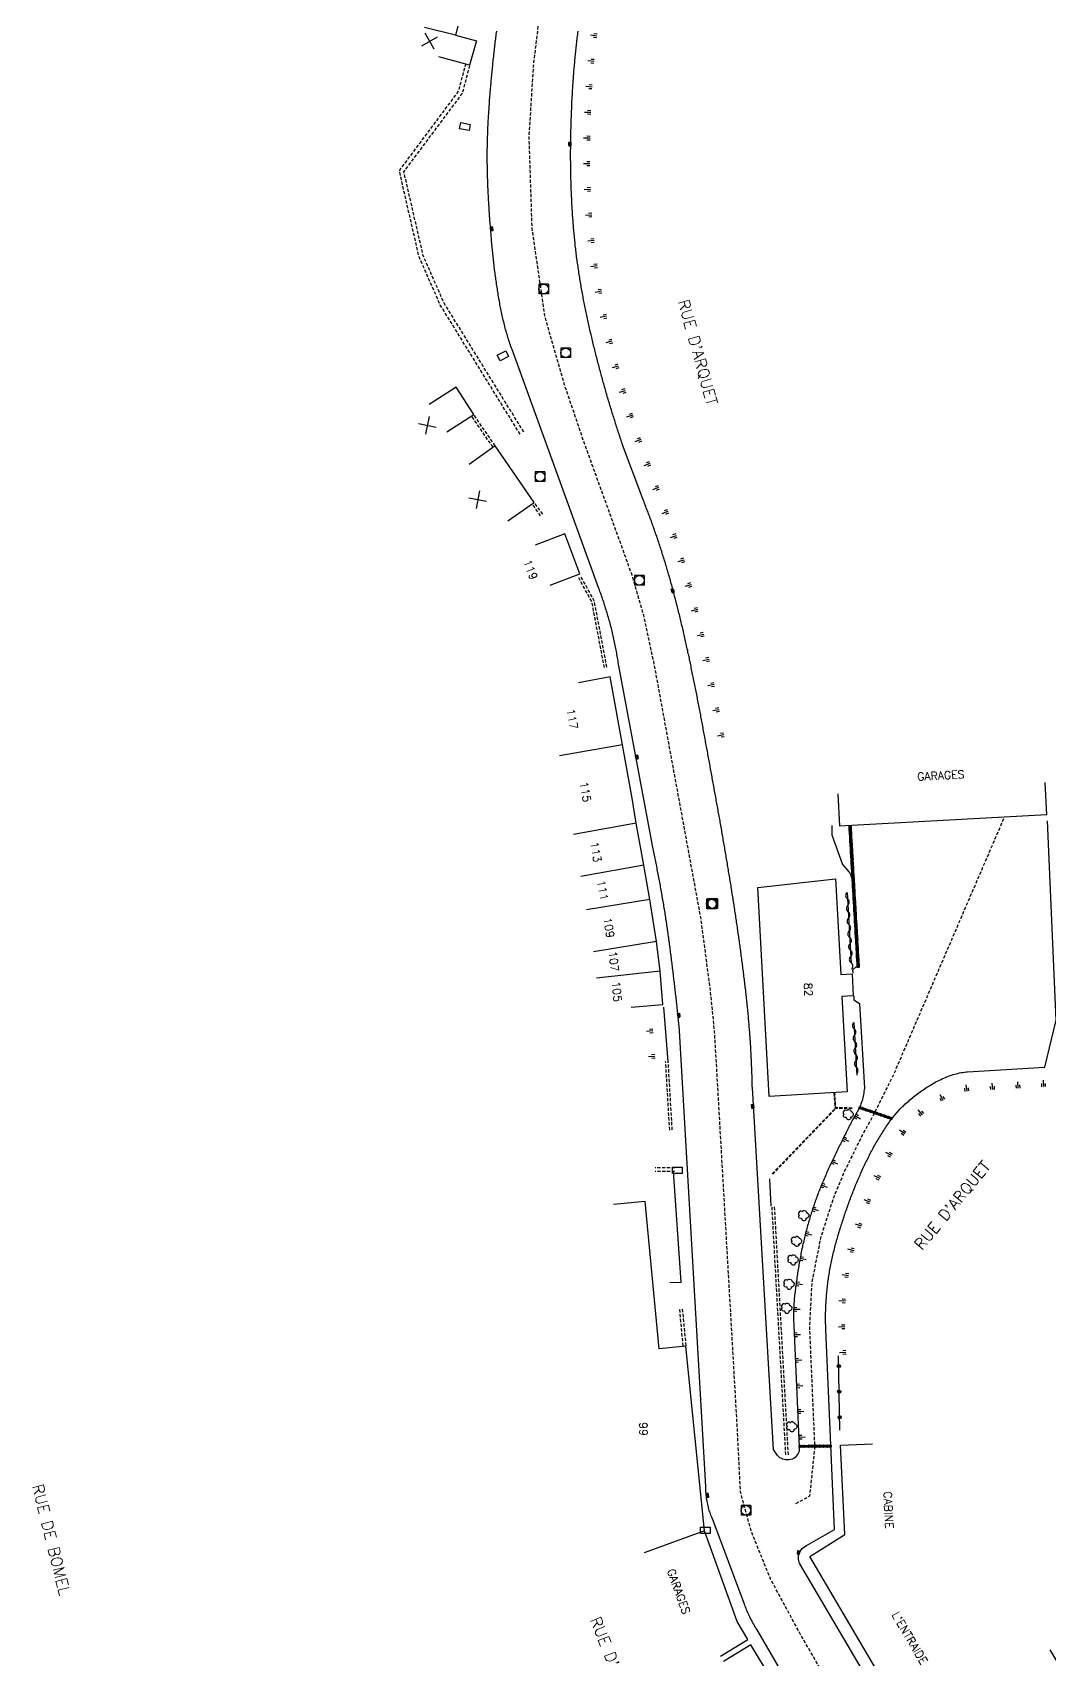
# Model space of a CAD drawing. Header units: millimetres. Extents: x 184999 to 186001, y 128999 to 130000.
# Drawn here: x 185228.7 to 185387.5, y 129397.3 to 129651.4 of the extents above; entities that cross this region are included whole.
import ezdxf
from ezdxf.enums import TextEntityAlignment as Align

# ---------------------------------------------------------------- set-up
doc = ezdxf.new("R2010")
doc.units = ezdxf.units.MM
doc.linetypes.add('DASHED', pattern=[0.75, 0.5, -0.25])
doc.layers.get('0').update_dxf_attribs({"linetype": 'CONTINUOUS'})
for name, color, linetype in [('W0001', 6, 'DASHED'), ('W0008', 7, 'CONTINUOUS'), ('W0100', 7, 'CONTINUOUS'), ('W0112', 1, 'DASHED'), ('W0211', 2, 'CONTINUOUS'), ('W0300', 7, 'CONTINUOUS'), ('W0310', 3, 'CONTINUOUS'), ('W0322', 7, 'CONTINUOUS'), ('W0400', 7, 'CONTINUOUS'), ('W0420', 7, 'CONTINUOUS'), ('W0984', 7, 'CONTINUOUS'), ('W0989', 7, 'CONTINUOUS'), ('W0991', 7, 'CONTINUOUS'), ('W1102', 7, 'CONTINUOUS'), ('W1471', 7, 'CONTINUOUS')]:
    doc.layers.add(name, color=color, linetype=linetype)
doc.styles.get("Standard").update_dxf_attribs({"font": 'romans.shx', "width": 0.85})

# ---------------------------------------------------------------- blocks, each defined once
blk = doc.blocks.new('t322o')
at = {"color": 0, "linetype": 'Continuous'}
for radius in [0.25, 0.15]:
    blk.add_circle((0, 0), radius, dxfattribs=at)
blk = doc.blocks.new('t211o')
at = {"color": 0, "linetype": 'Continuous'}
for p, q in [((-0.29, 0.5), (-0.29, 0)), ((0, 1), (0, 0)), ((0.29, 0.5), (0.29, 0))]:
    blk.add_line(p, q, dxfattribs=at)
blk = doc.blocks.new('T400')
for p, q in [((-0.15, 0.3), (0.15, 0.3)), ((-0.15, -0.25), (-0.15, 0.3)), ((-0.15, 0.15), (0.15, 0.15)), ((-0.15, 0), (0.15, 0)), ((0.15, 0.3), (0.15, -0.25)), ((-0.15, -0.15), (0.15, -0.15)), ((-0.15, -0.25), (-0.15, -0.3)), ((-0.15, -0.3), (0.15, -0.3)), ((0.15, -0.3), (0.15, -0.25))]:
    blk.add_line(p, q)
blk = doc.blocks.new('T420')
for p, q in [((0.75, 0.75), (-0.75, 0.75)), ((-0.75, 0.75), (-0.75, -0.75)), ((0.75, 0.75), (0.75, -0.75)), ((0.75, -0.75), (-0.75, -0.75))]:
    blk.add_line(p, q)
blk.add_ellipse((0, 0), major_axis=(-0.53, 0.53), ratio=1, start_param=3.926991, end_param=10.210176)
blk = doc.blocks.new('T300')
for p, q in [((-0.8, 0.51), (-0.86, 0.34)), ((-0.86, 0.34), (-0.86, 0.17)), ((-0.86, 0.17), (-0.74, 0.06)), ((-0.69, 0.63), (-0.8, 0.51)), ((-0.8, -0.06), (-0.74, 0.06)), ((-0.74, 0.06), (-0.69, 0.11)), ((-0.57, 0.69), (-0.69, 0.63)), ((-0.46, 0.69), (-0.57, 0.69)), ((-0.29, 0.63), (-0.46, 0.69)), ((-0.29, 0.63), (-0.17, 0.74)), ((-0.23, 0.57), (-0.29, 0.63)), ((-0.17, 0.74), (-0.06, 0.8)), ((-0.06, 0.8), (0.06, 0.8)), ((0.06, 0.8), (0.23, 0.74)), ((0.23, 0.74), (0.34, 0.63)), ((0.34, 0.63), (0.4, 0.51)), ((0.46, 0.46), (0.34, 0.46)), ((0.4, 0.51), (0.4, 0.46)), ((0.57, 0.4), (0.46, 0.46)), ((0.57, 0.4), (0.69, 0.29)), ((0.69, 0.29), (0.74, 0.17)), ((0.74, 0.06), (0.69, -0.17)), ((0.74, 0.17), (0.74, 0.06)), ((-0.8, -0.17), (-0.8, -0.06)), ((-0.8, -0.23), (-0.8, -0.17)), ((-0.74, -0.34), (-0.8, -0.23)), ((-0.69, -0.4), (-0.74, -0.34)), ((-0.51, -0.46), (-0.69, -0.4)), ((-0.4, -0.46), (-0.51, -0.46)), ((-0.4, -0.46), (-0.34, -0.46)), ((-0.34, -0.46), (-0.34, -0.4)), ((-0.34, -0.51), (-0.34, -0.46)), ((-0.29, -0.63), (-0.34, -0.51)), ((-0.17, -0.74), (-0.29, -0.63)), ((-0.06, -0.8), (-0.17, -0.74)), ((0.06, -0.8), (-0.06, -0.8)), ((0.17, -0.74), (0.06, -0.8)), ((0.23, -0.69), (0.17, -0.74)), ((0.29, -0.46), (0.23, -0.46)), ((0.29, -0.63), (0.23, -0.69)), ((0.46, -0.4), (0.29, -0.46)), ((0.34, -0.51), (0.29, -0.63)), ((0.34, -0.51), (0.34, -0.46)), ((0.57, -0.34), (0.46, -0.4)), ((0.63, -0.29), (0.57, -0.34)), ((0.69, -0.17), (0.63, -0.29))]:
    blk.add_line(p, q)
blk = doc.blocks.new('t991o')
at = {"color": 0, "linetype": 'Continuous'}
for p, q in [((-1, 1), (1, -1)), ((-1, -1), (1, 1))]:
    blk.add_line(p, q, dxfattribs=at)
blk = doc.blocks.new('t310o')
at = {"color": 0, "linetype": 'Continuous'}
for centre, start, end in [((-0.5, 0.38), 216.8699, 323.1304), ((0.5, -0.37), 36.8699, 143.1303)]:
    blk.add_arc(centre, 0.625, start, end, dxfattribs=at)
blk = doc.blocks.new('T1471')
at = {"color": 0, "linetype": 'Continuous', "flags": 128}
blk.add_lwpolyline([(-0.75, -0.5), (-0.75, 0.5), (0.75, 0.5), (0.75, -0.5), (-0.75, -0.5)], dxfattribs=at)

msp = doc.modelspace()

# ---------------------------------------------------------------- linework, layer by layer
at = {"layer": 'W0001', "flags": 128}
for points in [[(185320.69, 129010.83), (185326.39, 129030.69), (185340.75, 129075.65), (185355.73, 129121.31), (185357.69, 129132.47), (185358.13, 129140.19), (185358.28, 129149.16), (185359.39, 129196.99), (185358.54, 129213.99), (185355.37, 129242.67), (185352.34, 129268.6), (185350.49, 129284.86), (185349.55, 129292.63), (185350.17, 129298.99), (185351.03, 129305.45), (185353.71, 129316.22), (185361.34, 129343.46), (185362.87, 129348.78), (185363.88, 129358.68), (185362.26, 129369.38), (185359.25, 129378.5), (185354.47, 129391.13), (185348.65, 129401.22), (185343.99, 129409.82), (185340.99, 129417.23), (185339.28, 129423.46), (185338.79, 129433.37), (185335.56, 129489.78), (185335.24, 129495.24), (185334.62, 129501.51), (185333.12, 129512.94), (185325.74, 129553.13), (185324.17, 129560.38), (185322.35, 129566.62), (185318.45, 129577.43), (185314.86, 129587.33), (185311.8, 129596.36), (185308.75, 129606.99), (185306.74, 129620.76), (185306.27, 129635.06), (185306.96, 129646.2), (185308.04, 129655.16), (185310.31, 129667.56), (185313.07, 129678.28), (185315.63, 129685.6), (185317.46, 129689.81)], [(185347.94, 129421.65), (185350.13, 129422.85), (185350.91, 129430.39), (185350.1, 129449.25), (185350.46, 129456.17), (185351.85, 129463.2), (185353.84, 129469.43), (185355.51, 129473.44), (185358.36, 129479.24), (185360.01, 129482.21), (185363.18, 129488.56), (185380.53, 129528.88)]]:
    msp.add_lwpolyline(points, dxfattribs=at)
at = {"layer": 'W0008', "flags": 128}
for points in [[(185348.6, 129390.36), (185342.02, 129401.68), (185341.88, 129401.9), (185341.74, 129402.12), (185341.61, 129402.35), (185341.48, 129402.57), (185341.35, 129402.8), (185341.23, 129403.02), (185341.1, 129403.25), (185340.98, 129403.48), (185340.86, 129403.71), (185340.75, 129403.95), (185340.64, 129404.16), (185340.54, 129404.38), (185340.44, 129404.6), (185340.34, 129404.83), (185340.24, 129405.05), (185340.15, 129405.27), (185340.06, 129405.5), (185339.97, 129405.72), (185339.88, 129405.95), (185339.8, 129406.18), (185334.85, 129419.39), (185334.75, 129419.61), (185334.66, 129419.85), (185334.57, 129420.08), (185334.49, 129420.32), (185334.41, 129420.55), (185334.34, 129420.79), (185334.28, 129421.03), (185334.22, 129421.28), (185334.16, 129421.53), (185334.11, 129421.78), (185334.07, 129422.03), (185334.03, 129422.28), (185333.99, 129422.53), (185333.95, 129422.78), (185333.93, 129423.03), (185333.9, 129423.28), (185333.88, 129423.53), (185333.86, 129423.79), (185333.85, 129424.04), (185333.85, 129424.3), (185329.75, 129495.49), (185329.73, 129495.74), (185329.7, 129495.99), (185329.68, 129496.24), (185329.65, 129496.49), (185329.63, 129496.74), (185329.6, 129496.99), (185329.58, 129497.25), (185329.55, 129497.5), (185329.53, 129497.75), (185329.5, 129498), (185329.47, 129498.25), (185329.45, 129498.5), (185329.42, 129498.75), (185329.4, 129499), (185329.37, 129499.25), (185329.34, 129499.5), (185329.32, 129499.75), (185329.29, 129500), (185329.26, 129500.25), (185329.23, 129500.5), (185329.21, 129500.75), (185329.18, 129501), (185329.15, 129501.25), (185329.12, 129501.5), (185329.09, 129501.75), (185329.07, 129502), (185329.04, 129502.25), (185329.01, 129502.5), (185328.98, 129502.75), (185328.95, 129503.01), (185328.92, 129503.26), (185328.89, 129503.51), (185328.86, 129503.76), (185328.83, 129504.01), (185328.8, 129504.26), (185328.77, 129504.51), (185328.74, 129504.76), (185328.71, 129505.01), (185328.68, 129505.26), (185328.65, 129505.51), (185328.62, 129505.75), (185328.59, 129506), (185328.55, 129506.25), (185328.52, 129506.5), (185328.49, 129506.75), (185328.46, 129507), (185328.43, 129507.25), (185328.4, 129507.49), (185328.36, 129507.74), (185328.33, 129507.99), (185328.3, 129508.24), (185328.27, 129508.49), (185328.24, 129508.74), (185328.2, 129508.98), (185328.17, 129509.23), (185328.14, 129509.48), (185328.1, 129509.73), (185328.07, 129509.98), (185328.04, 129510.23), (185328, 129510.47), (185327.97, 129510.72), (185327.93, 129510.97), (185327.9, 129511.22), (185327.86, 129511.47), (185327.83, 129511.71), (185327.79, 129511.96), (185327.75, 129512.21), (185327.72, 129512.46), (185327.68, 129512.71), (185327.64, 129512.95), (185327.6, 129513.2), (185327.56, 129513.45), (185327.53, 129513.7), (185327.49, 129513.94), (185327.45, 129514.19), (185327.41, 129514.44), (185327.37, 129514.69), (185327.32, 129514.94), (185327.28, 129515.19), (185327.24, 129515.44), (185327.2, 129515.69), (185327.16, 129515.94), (185327.11, 129516.18), (185327.07, 129516.43), (185327.03, 129516.68), (185326.98, 129516.93), (185326.94, 129517.18), (185326.9, 129517.43), (185326.85, 129517.68), (185326.81, 129517.93), (185326.76, 129518.18), (185326.72, 129518.43), (185326.67, 129518.68), (185326.62, 129518.92), (185326.58, 129519.17), (185326.53, 129519.42), (185326.49, 129519.67), (185326.44, 129519.92), (185326.39, 129520.17), (185326.34, 129520.42), (185326.29, 129520.66), (185326.25, 129520.91), (185326.2, 129521.16), (185326.15, 129521.41), (185326.1, 129521.66), (185326.05, 129521.91), (185326, 129522.15), (185325.95, 129522.4), (185325.9, 129522.65), (185325.85, 129522.9), (185325.8, 129523.15), (185325.74, 129523.39), (185325.69, 129523.64), (185325.64, 129523.89), (185325.59, 129524.14), (185320.22, 129552.74), (185320.19, 129552.99), (185320.15, 129553.24), (185320.11, 129553.48), (185320.08, 129553.73), (185320.04, 129553.97), (185319.99, 129554.22), (185319.95, 129554.46), (185319.91, 129554.71), (185319.86, 129554.95), (185319.82, 129555.19), (185319.77, 129555.44), (185319.72, 129555.68), (185319.67, 129555.93), (185319.62, 129556.17), (185319.57, 129556.41), (185319.52, 129556.65), (185319.46, 129556.9), (185319.41, 129557.14), (185319.35, 129557.38), (185319.29, 129557.62), (185319.23, 129557.86), (185319.17, 129558.11), (185319.11, 129558.35), (185319.05, 129558.59), (185318.98, 129558.83), (185318.92, 129559.07), (185318.85, 129559.32), (185318.79, 129559.56), (185318.72, 129559.8), (185318.65, 129560.04), (185318.58, 129560.28), (185318.51, 129560.52), (185318.44, 129560.76), (185318.36, 129561), (185318.29, 129561.24), (185318.22, 129561.48), (185318.14, 129561.72), (185318.06, 129561.95), (185317.99, 129562.19), (185317.91, 129562.43), (185317.83, 129562.67), (185317.75, 129562.9), (185317.67, 129563.14), (185317.58, 129563.38), (185317.5, 129563.61), (185317.42, 129563.85), (185317.33, 129564.08), (185317.24, 129564.32), (185317.16, 129564.55), (185303.6, 129601.85), (185303.51, 129602.08), (185303.43, 129602.32), (185303.35, 129602.56), (185303.27, 129602.8), (185303.19, 129603.04), (185303.11, 129603.28), (185303.03, 129603.52), (185302.96, 129603.76), (185302.88, 129604), (185302.81, 129604.25), (185302.74, 129604.49), (185302.67, 129604.73), (185302.6, 129604.97), (185302.54, 129605.22), (185302.47, 129605.46), (185302.41, 129605.71), (185302.35, 129605.95), (185302.29, 129606.2), (185302.23, 129606.44), (185302.17, 129606.69), (185302.11, 129606.94), (185302.06, 129607.18), (185302.01, 129607.43), (185301.95, 129607.68), (185301.9, 129607.92), (185301.86, 129608.17), (185301.81, 129608.41), (185301.76, 129608.65), (185301.71, 129608.9), (185301.67, 129609.14), (185301.62, 129609.39), (185301.58, 129609.63), (185301.54, 129609.88), (185301.5, 129610.12), (185301.45, 129610.37), (185301.41, 129610.61), (185301.37, 129610.86), (185301.33, 129611.1), (185301.3, 129611.35), (185301.26, 129611.59), (185301.22, 129611.84), (185301.18, 129612.08), (185301.15, 129612.33), (185301.11, 129612.57), (185301.08, 129612.82), (185301.04, 129613.07), (185301.01, 129613.31), (185300.98, 129613.56), (185300.95, 129613.8), (185300.91, 129614.05), (185300.88, 129614.3), (185300.85, 129614.54), (185300.82, 129614.79), (185300.79, 129615.04), (185300.76, 129615.28), (185300.74, 129615.53), (185300.71, 129615.78), (185300.68, 129616.02), (185300.65, 129616.27), (185300.63, 129616.52), (185300.6, 129616.76), (185300.58, 129617.01), (185300.55, 129617.26), (185300.53, 129617.51), (185300.5, 129617.75), (185300.48, 129618), (185300.46, 129618.25), (185300.43, 129618.49), (185300.41, 129618.74), (185300.39, 129618.99), (185300.37, 129619.24), (185300.35, 129619.48), (185300.33, 129619.73), (185300.31, 129619.98), (185300.28, 129620.23), (185300.26, 129620.47), (185300.24, 129620.72), (185300.23, 129620.97), (185300.21, 129621.22), (185300.19, 129621.47), (185300.17, 129621.72), (185300.15, 129621.97), (185300.13, 129622.21), (185300.11, 129622.46), (185300.1, 129622.71), (185300.08, 129622.96), (185300.06, 129623.21), (185300.04, 129623.46), (185300.03, 129623.71), (185300.01, 129623.96), (185300, 129624.21), (185299.98, 129624.46), (185299.97, 129624.7), (185299.95, 129624.95), (185299.94, 129625.2), (185299.92, 129625.45), (185299.91, 129625.7), (185299.9, 129625.95), (185299.88, 129626.2), (185299.87, 129626.45), (185299.86, 129626.7), (185299.85, 129626.95), (185299.84, 129627.2), (185299.83, 129627.44), (185299.82, 129627.69), (185299.81, 129627.94), (185299.8, 129628.19), (185299.79, 129628.44), (185299.78, 129628.69), (185299.77, 129628.94), (185299.77, 129629.19), (185299.76, 129629.44), (185299.75, 129629.69), (185299.75, 129629.94), (185299.74, 129630.19), (185299.74, 129630.44), (185299.74, 129630.68), (185299.73, 129630.93), (185299.73, 129631.18), (185299.73, 129631.43), (185299.73, 129631.68), (185299.73, 129631.93), (185299.73, 129632.18), (185299.73, 129632.43), (185299.73, 129632.68), (185299.73, 129632.93), (185299.73, 129633.18), (185299.74, 129633.43), (185299.74, 129633.68), (185299.74, 129633.93), (185299.75, 129634.18), (185299.76, 129634.43), (185299.76, 129634.68), (185299.77, 129634.93), (185299.78, 129635.18), (185299.79, 129635.43), (185299.8, 129635.68), (185299.81, 129635.92), (185299.82, 129636.17), (185299.83, 129636.42), (185299.84, 129636.67), (185299.85, 129636.92), (185299.87, 129637.17), (185299.88, 129637.42), (185299.89, 129637.67), (185299.91, 129637.92), (185299.92, 129638.17), (185299.94, 129638.42), (185299.95, 129638.67), (185299.97, 129638.92), (185299.98, 129639.17), (185300, 129639.42), (185300.02, 129639.67), (185300.03, 129639.92), (185300.05, 129640.17), (185300.07, 129640.42), (185300.09, 129640.67), (185300.1, 129640.92), (185300.12, 129641.17), (185300.14, 129641.42), (185300.16, 129641.66), (185300.18, 129641.91), (185300.2, 129642.16), (185300.22, 129642.41), (185300.24, 129642.66), (185300.26, 129642.91), (185300.29, 129643.16), (185300.31, 129643.41), (185300.33, 129643.66), (185300.35, 129643.91), (185300.38, 129644.15), (185300.4, 129644.4), (185300.42, 129644.65), (185300.45, 129644.9), (185300.47, 129645.15), (185300.49, 129645.4), (185300.52, 129645.65), (185300.54, 129645.89), (185300.57, 129646.14), (185300.59, 129646.39), (185300.62, 129646.64), (185300.65, 129646.89), (185300.67, 129647.14), (185300.7, 129647.38), (185300.73, 129647.63), (185300.75, 129647.88), (185300.78, 129648.13), (185300.81, 129648.38), (185300.84, 129648.62), (185300.87, 129648.87), (185300.9, 129649.12), (185300.92, 129649.37), (185300.95, 129649.62), (185300.98, 129649.86), (185301.01, 129650.11), (185301.04, 129650.36), (185301.07, 129650.61), (185301.1, 129650.86), (185301.13, 129651.1), (185301.17, 129651.35), (185301.2, 129651.6)], [(185356.97, 129500.87), (185356.99, 129500.31), (185357.88, 129499.76), (185358.63, 129486.49), (185358.61, 129486.25), (185358.57, 129486), (185358.54, 129485.76), (185358.49, 129485.51), (185358.44, 129485.27), (185358.39, 129485.03), (185358.32, 129484.79), (185358.26, 129484.55), (185358.18, 129484.32), (185358.1, 129484.08), (185358.02, 129483.85), (185357.92, 129483.61), (185357.82, 129483.38), (185357.7, 129483.15), (185357.65, 129483.06), (185357.58, 129482.92), (185357.45, 129482.69), (185357.32, 129482.47), (185357.19, 129482.25), (185357.06, 129482.03), (185356.93, 129481.81), (185356.8, 129481.58), (185356.68, 129481.36), (185356.56, 129481.13), (185356.44, 129480.91), (185356.33, 129480.68), (185356.22, 129480.46), (185356.11, 129480.24), (185356, 129480.01), (185355.88, 129479.79), (185355.77, 129479.57), (185355.66, 129479.34), (185355.55, 129479.12), (185355.44, 129478.9), (185355.33, 129478.67), (185355.21, 129478.45), (185355.1, 129478.23), (185354.99, 129478), (185354.88, 129477.78), (185354.77, 129477.55), (185354.66, 129477.33), (185354.55, 129477.11), (185354.44, 129476.88), (185354.33, 129476.66), (185354.22, 129476.43), (185354.11, 129476.21), (185354, 129475.98), (185353.89, 129475.76), (185353.79, 129475.53), (185353.68, 129475.31), (185353.57, 129475.08), (185353.47, 129474.86), (185353.36, 129474.63), (185353.25, 129474.4), (185353.15, 129474.18), (185353.05, 129473.95), (185352.94, 129473.72), (185352.84, 129473.49), (185352.74, 129473.27), (185352.64, 129473.04), (185352.54, 129472.81), (185352.44, 129472.58), (185352.34, 129472.35), (185352.24, 129472.12), (185352.14, 129471.89), (185352.04, 129471.66), (185351.95, 129471.43), (185351.85, 129471.2), (185351.76, 129470.97), (185351.66, 129470.74), (185351.57, 129470.5), (185351.48, 129470.27), (185351.39, 129470.04), (185351.3, 129469.8), (185351.21, 129469.57), (185351.13, 129469.34), (185351.04, 129469.1), (185350.96, 129468.87), (185350.87, 129468.63), (185350.79, 129468.4), (185350.71, 129468.16), (185350.63, 129467.93), (185350.55, 129467.69), (185350.48, 129467.45), (185350.4, 129467.22), (185350.33, 129466.98), (185350.25, 129466.74), (185350.18, 129466.5), (185350.11, 129466.27), (185350.04, 129466.03), (185349.97, 129465.79), (185349.9, 129465.55), (185349.83, 129465.31), (185349.77, 129465.07), (185349.7, 129464.83), (185349.64, 129464.59), (185349.57, 129464.35), (185349.51, 129464.11), (185349.45, 129463.87), (185349.39, 129463.63), (185349.33, 129463.39), (185349.27, 129463.14), (185349.21, 129462.9), (185349.16, 129462.66), (185349.1, 129462.41), (185349.04, 129462.17), (185348.99, 129461.92), (185348.94, 129461.67), (185348.88, 129461.43), (185348.83, 129461.18), (185348.78, 129460.93), (185348.73, 129460.68), (185348.68, 129460.44), (185348.63, 129460.19), (185348.59, 129459.94), (185348.54, 129459.69), (185348.5, 129459.44), (185348.45, 129459.2), (185348.41, 129458.95), (185348.37, 129458.7), (185348.33, 129458.45), (185348.29, 129458.2), (185348.25, 129457.95), (185348.21, 129457.7), (185348.17, 129457.45), (185348.13, 129457.2), (185348.1, 129456.95), (185348.06, 129456.7), (185348.03, 129456.45), (185347.99, 129456.2), (185347.96, 129455.95), (185347.93, 129455.7), (185347.89, 129455.45), (185347.86, 129455.2), (185347.83, 129454.95), (185347.8, 129454.7), (185347.77, 129454.45), (185347.74, 129454.2), (185347.72, 129453.95), (185347.69, 129453.71), (185347.67, 129453.46), (185347.65, 129453.21), (185347.63, 129452.96), (185347.62, 129452.71), (185347.6, 129452.46), (185347.59, 129452.22), (185347.58, 129451.97), (185347.58, 129451.72), (185347.57, 129451.47), (185347.55, 129450.51), (185347.6, 129449.44), (185348.44, 129430.46), (185348.45, 129430.19), (185348.42, 129429.93), (185348.37, 129429.69), (185348.28, 129429.46), (185348.15, 129429.25), (185347.99, 129429.04), (185347.8, 129428.85), (185347.59, 129428.69), (185347.36, 129428.58), (185347.12, 129428.5), (185346.88, 129428.46), (185346.62, 129428.45), (185346.36, 129428.47), (185346.11, 129428.51), (185345.88, 129428.58), (185345.66, 129428.68), (185345.45, 129428.8), (185345.26, 129428.95), (185345.08, 129429.13), (185344.45, 129430.11), (185341.13, 129486.57), (185341.12, 129486.82), (185341.12, 129487.07), (185341.11, 129487.32), (185341.11, 129487.57), (185341.1, 129487.82), (185341.09, 129488.07), (185341.09, 129488.32), (185341.08, 129488.57), (185341.07, 129488.82), (185341.06, 129489.07), (185341.05, 129489.32), (185341.04, 129489.57), (185341.03, 129489.82), (185341.02, 129490.07), (185341.01, 129490.32), (185341, 129490.57), (185340.99, 129490.81), (185340.98, 129491.06), (185340.97, 129491.31), (185340.96, 129491.56), (185340.94, 129491.81), (185340.93, 129492.06), (185340.92, 129492.31), (185340.9, 129492.56), (185340.89, 129492.81), (185340.87, 129493.06), (185340.86, 129493.31), (185340.84, 129493.56), (185340.82, 129493.81), (185340.81, 129494.06), (185340.79, 129494.3), (185340.77, 129494.55), (185340.75, 129494.8), (185340.74, 129495.05), (185340.72, 129495.3), (185340.7, 129495.55), (185340.68, 129495.8), (185340.66, 129496.05), (185340.64, 129496.3), (185340.62, 129496.54), (185340.6, 129496.79), (185340.58, 129497.04), (185340.55, 129497.29), (185340.53, 129497.54), (185340.51, 129497.79), (185340.48, 129498.04), (185340.46, 129498.29), (185340.44, 129498.53), (185340.41, 129498.78), (185340.39, 129499.03), (185340.36, 129499.28), (185340.34, 129499.53), (185340.31, 129499.78), (185340.28, 129500.03), (185340.26, 129500.27), (185340.23, 129500.52), (185340.2, 129500.77), (185340.17, 129501.02), (185340.15, 129501.27), (185340.12, 129501.52), (185340.09, 129501.77), (185340.06, 129502.02), (185340.03, 129502.27), (185340, 129502.52), (185339.97, 129502.76), (185339.94, 129503.01), (185339.91, 129503.26), (185339.88, 129503.51), (185339.85, 129503.76), (185339.82, 129504.01), (185339.79, 129504.26), (185339.76, 129504.51), (185339.73, 129504.75), (185339.7, 129505), (185339.67, 129505.25), (185339.64, 129505.5), (185339.6, 129505.75), (185339.57, 129506), (185339.54, 129506.24), (185339.51, 129506.49), (185339.48, 129506.74), (185339.44, 129506.99), (185339.41, 129507.24), (185339.38, 129507.49), (185339.34, 129507.73), (185339.31, 129507.98), (185339.28, 129508.23), (185339.24, 129508.48), (185339.21, 129508.73), (185339.17, 129508.98), (185339.14, 129509.22), (185339.1, 129509.47), (185339.07, 129509.72), (185339.04, 129509.97), (185339, 129510.22), (185338.96, 129510.46), (185338.93, 129510.71), (185338.89, 129510.96), (185338.86, 129511.21), (185338.82, 129511.45), (185338.79, 129511.7), (185338.75, 129511.95), (185338.71, 129512.2), (185338.68, 129512.45), (185338.64, 129512.69), (185338.6, 129512.94), (185338.57, 129513.19), (185338.53, 129513.44), (185338.49, 129513.68), (185338.45, 129513.93), (185338.42, 129514.18), (185338.38, 129514.43), (185338.34, 129514.67), (185338.3, 129514.92), (185338.27, 129515.17), (185338.23, 129515.42), (185338.19, 129515.66), (185338.15, 129515.91), (185338.11, 129516.16), (185338.07, 129516.41), (185338.03, 129516.65), (185337.99, 129516.9), (185337.95, 129517.15), (185337.92, 129517.39), (185337.88, 129517.64), (185337.84, 129517.89), (185337.8, 129518.14), (185337.76, 129518.38), (185337.72, 129518.63), (185337.68, 129518.88), (185337.64, 129519.13), (185337.6, 129519.37), (185337.56, 129519.62), (185337.51, 129519.87), (185337.47, 129520.11), (185337.43, 129520.36), (185337.39, 129520.61), (185337.35, 129520.85), (185337.31, 129521.1), (185337.27, 129521.35), (185337.23, 129521.6), (185337.19, 129521.84), (185337.14, 129522.09), (185337.1, 129522.34), (185337.06, 129522.58), (185337.02, 129522.83), (185336.98, 129523.08), (185336.93, 129523.32), (185336.89, 129523.57), (185336.85, 129523.82), (185336.81, 129524.06), (185336.77, 129524.31), (185336.72, 129524.56), (185336.68, 129524.8), (185336.64, 129525.05), (185336.59, 129525.3), (185336.55, 129525.55), (185336.51, 129525.79), (185336.47, 129526.04), (185336.42, 129526.29), (185336.38, 129526.53), (185336.34, 129526.78), (185336.29, 129527.03), (185336.25, 129527.27), (185336.21, 129527.52), (185336.16, 129527.77), (185336.12, 129528.01), (185336.08, 129528.26), (185336.03, 129528.5), (185335.99, 129528.75), (185335.94, 129529), (185335.9, 129529.24), (185335.86, 129529.49), (185335.81, 129529.74), (185335.77, 129529.98), (185335.72, 129530.23), (185335.68, 129530.48), (185335.64, 129530.72), (185335.59, 129530.97), (185335.55, 129531.22), (185335.5, 129531.46), (185335.46, 129531.71), (185335.41, 129531.96), (185335.37, 129532.2), (185335.32, 129532.45), (185335.28, 129532.7), (185335.23, 129532.94), (185335.19, 129533.19), (185335.15, 129533.44), (185335.1, 129533.68), (185335.06, 129533.93), (185335.01, 129534.17), (185334.97, 129534.42), (185334.92, 129534.67), (185334.88, 129534.91), (185334.83, 129535.16), (185334.79, 129535.41), (185334.74, 129535.65), (185334.7, 129535.9), (185334.65, 129536.15), (185334.61, 129536.39), (185334.56, 129536.64), (185334.52, 129536.89), (185334.47, 129537.13), (185334.43, 129537.38), (185334.38, 129537.63), (185334.34, 129537.87), (185334.29, 129538.12), (185334.25, 129538.37), (185334.2, 129538.61), (185334.16, 129538.86), (185334.11, 129539.11), (185334.07, 129539.35), (185334.02, 129539.6), (185333.97, 129539.85), (185333.93, 129540.09), (185333.88, 129540.34), (185333.84, 129540.59), (185333.79, 129540.83), (185333.75, 129541.08), (185333.7, 129541.33), (185333.66, 129541.57), (185333.61, 129541.82), (185333.57, 129542.07), (185333.52, 129542.31), (185333.47, 129542.56), (185333.43, 129542.81), (185333.38, 129543.05), (185333.34, 129543.3), (185333.29, 129543.55), (185333.24, 129543.79), (185333.2, 129544.04), (185333.15, 129544.28), (185333.11, 129544.53), (185333.06, 129544.78), (185333.01, 129545.02), (185332.97, 129545.27), (185332.92, 129545.52), (185332.87, 129545.76), (185332.82, 129546.01), (185332.78, 129546.26), (185332.73, 129546.5), (185332.68, 129546.75), (185332.64, 129546.99), (185332.59, 129547.24), (185332.54, 129547.49), (185332.49, 129547.73), (185332.44, 129547.98), (185332.4, 129548.22), (185332.35, 129548.47), (185332.3, 129548.72), (185332.25, 129548.96), (185332.2, 129549.21), (185332.15, 129549.45), (185332.1, 129549.7), (185332.05, 129549.95), (185332, 129550.19), (185331.95, 129550.44), (185331.9, 129550.68), (185331.85, 129550.93), (185331.8, 129551.17), (185331.75, 129551.42), (185331.7, 129551.66), (185331.65, 129551.91), (185331.6, 129552.16), (185331.55, 129552.4), (185331.5, 129552.65), (185331.45, 129552.89), (185331.4, 129553.14), (185331.34, 129553.38), (185331.29, 129553.63), (185331.24, 129553.87), (185331.19, 129554.12), (185331.13, 129554.36), (185331.08, 129554.61), (185331.03, 129554.85), (185330.97, 129555.1), (185330.92, 129555.34), (185330.87, 129555.59), (185330.81, 129555.83), (185330.76, 129556.08), (185330.7, 129556.32), (185330.65, 129556.57), (185330.59, 129556.81), (185330.54, 129557.06), (185330.48, 129557.3), (185330.42, 129557.54), (185330.37, 129557.79), (185330.31, 129558.03), (185330.25, 129558.28), (185330.2, 129558.52), (185330.14, 129558.76), (185330.08, 129559.01), (185330.02, 129559.25), (185329.96, 129559.5), (185329.91, 129559.74), (185329.85, 129559.98), (185329.79, 129560.23), (185329.73, 129560.47), (185329.67, 129560.72), (185329.61, 129560.96), (185329.55, 129561.2), (185329.49, 129561.45), (185329.42, 129561.69), (185329.36, 129561.93), (185329.3, 129562.18), (185329.24, 129562.42), (185329.18, 129562.66), (185329.11, 129562.9), (185329.05, 129563.15), (185328.99, 129563.39), (185328.92, 129563.63), (185328.86, 129563.88), (185328.79, 129564.12), (185328.73, 129564.36), (185328.66, 129564.6), (185328.6, 129564.84), (185328.53, 129565.08), (185328.47, 129565.32), (185328.4, 129565.56), (185328.33, 129565.8), (185328.27, 129566.04), (185328.2, 129566.28), (185328.13, 129566.52), (185328.06, 129566.76), (185327.99, 129567), (185327.92, 129567.24), (185327.85, 129567.48), (185327.78, 129567.72), (185327.71, 129567.96), (185327.64, 129568.19), (185327.56, 129568.43), (185327.49, 129568.67), (185327.42, 129568.91), (185327.35, 129569.15), (185327.27, 129569.38), (185327.2, 129569.62), (185327.12, 129569.86), (185327.05, 129570.09), (185326.97, 129570.33), (185326.9, 129570.57), (185326.82, 129570.8), (185326.74, 129571.04), (185326.66, 129571.28), (185326.59, 129571.51), (185326.51, 129571.75), (185326.43, 129571.99), (185326.35, 129572.22), (185326.27, 129572.46), (185326.19, 129572.69), (185326.11, 129572.93), (185326.03, 129573.16), (185325.94, 129573.4), (185325.86, 129573.63), (185325.78, 129573.87), (185325.7, 129574.1), (185325.61, 129574.34), (185325.53, 129574.57), (185325.44, 129574.8), (185325.36, 129575.04), (185325.27, 129575.27), (185325.19, 129575.51), (185325.1, 129575.74), (185325.02, 129575.97), (185324.93, 129576.21), (185324.84, 129576.44), (185324.75, 129576.67), (185324.66, 129576.9), (185324.57, 129577.14), (185324.49, 129577.37), (185324.4, 129577.6), (185324.3, 129577.83), (185324.21, 129578.06), (185324.12, 129578.3), (185324.03, 129578.53), (185320.87, 129587), (185320.79, 129587.23), (185320.71, 129587.47), (185320.63, 129587.71), (185320.55, 129587.94), (185320.47, 129588.18), (185320.39, 129588.42), (185320.32, 129588.65), (185320.24, 129588.89), (185320.16, 129589.13), (185320.08, 129589.36), (185320.01, 129589.6), (185319.93, 129589.84), (185319.85, 129590.07), (185319.78, 129590.31), (185319.7, 129590.55), (185319.63, 129590.79), (185319.55, 129591.02), (185319.48, 129591.26), (185319.4, 129591.5), (185319.33, 129591.74), (185319.25, 129591.98), (185319.18, 129592.21), (185319.11, 129592.45), (185319.03, 129592.69), (185318.96, 129592.93), (185318.89, 129593.17), (185318.82, 129593.41), (185318.75, 129593.64), (185318.67, 129593.88), (185318.6, 129594.12), (185318.53, 129594.36), (185318.46, 129594.6), (185318.39, 129594.84), (185318.32, 129595.08), (185318.25, 129595.32), (185318.19, 129595.56), (185318.12, 129595.8), (185318.05, 129596.04), (185317.98, 129596.28), (185317.91, 129596.52), (185317.85, 129596.76), (185317.78, 129596.99), (185317.71, 129597.23), (185317.65, 129597.48), (185317.58, 129597.72), (185317.52, 129597.96), (185317.45, 129598.2), (185317.39, 129598.44), (185317.32, 129598.68), (185317.26, 129598.92), (185317.19, 129599.16), (185317.13, 129599.4), (185317.07, 129599.64), (185317, 129599.88), (185316.94, 129600.12), (185316.88, 129600.36), (185316.82, 129600.61), (185316.76, 129600.85), (185316.7, 129601.09), (185316.63, 129601.33), (185316.57, 129601.57), (185316.51, 129601.81), (185316.45, 129602.06), (185316.39, 129602.3), (185316.34, 129602.54), (185316.28, 129602.78), (185316.22, 129603.02), (185316.16, 129603.27), (185316.1, 129603.51), (185316.04, 129603.75), (185315.99, 129603.99), (185315.93, 129604.24), (185315.87, 129604.48), (185315.82, 129604.72), (185315.76, 129604.97), (185315.71, 129605.21), (185315.65, 129605.45), (185315.6, 129605.7), (185315.54, 129605.94), (185315.49, 129606.19), (185315.43, 129606.43), (185315.38, 129606.68), (185315.33, 129606.93), (185315.27, 129607.17), (185315.22, 129607.42), (185315.17, 129607.66), (185315.12, 129607.91), (185315.07, 129608.16), (185315.02, 129608.4), (185314.97, 129608.65), (185314.92, 129608.89), (185314.87, 129609.14), (185314.82, 129609.39), (185314.78, 129609.63), (185314.73, 129609.88), (185314.68, 129610.13), (185314.64, 129610.38), (185314.59, 129610.62), (185314.54, 129610.87), (185314.5, 129611.12), (185314.46, 129611.36), (185314.41, 129611.61), (185314.37, 129611.86), (185314.33, 129612.11), (185314.29, 129612.35), (185314.24, 129612.6), (185314.2, 129612.85), (185314.16, 129613.1), (185314.12, 129613.35), (185314.08, 129613.59), (185314.05, 129613.84), (185314.01, 129614.09), (185313.97, 129614.34), (185313.93, 129614.59), (185313.9, 129614.84), (185313.86, 129615.09), (185313.83, 129615.33), (185313.79, 129615.58), (185313.76, 129615.83), (185313.73, 129616.08), (185313.69, 129616.33), (185313.66, 129616.58), (185313.63, 129616.83), (185313.6, 129617.08), (185313.57, 129617.33), (185313.54, 129617.58), (185313.51, 129617.83), (185313.48, 129618.08), (185313.46, 129618.33), (185313.43, 129618.58), (185313.4, 129618.82), (185313.38, 129619.07), (185313.35, 129619.32), (185313.33, 129619.56), (185313.31, 129619.81), (185313.28, 129620.06), (185313.26, 129620.31), (185313.24, 129620.55), (185313.22, 129620.8), (185313.2, 129621.05), (185313.18, 129621.3), (185313.16, 129621.54), (185313.14, 129621.79), (185313.12, 129622.04), (185313.1, 129622.29), (185313.08, 129622.53), (185313.06, 129622.78), (185313.05, 129623.03), (185313.03, 129623.28), (185313.02, 129623.52), (185313, 129623.77), (185312.99, 129624.02), (185312.97, 129624.27), (185312.96, 129624.51), (185312.94, 129624.76), (185312.93, 129625.01), (185312.92, 129625.26), (185312.91, 129625.5), (185312.89, 129625.75), (185312.88, 129626), (185312.87, 129626.25), (185312.86, 129626.5), (185312.85, 129626.74), (185312.84, 129626.99), (185312.84, 129627.24), (185312.83, 129627.49), (185312.82, 129627.74), (185312.81, 129627.98), (185312.81, 129628.23), (185312.8, 129628.48), (185312.79, 129628.73), (185312.79, 129628.98), (185312.78, 129629.22), (185312.78, 129629.47), (185312.77, 129629.72), (185312.77, 129629.97), (185312.77, 129630.22), (185312.76, 129630.46), (185312.76, 129630.71), (185312.76, 129630.96), (185312.76, 129631.21), (185312.75, 129631.46), (185312.75, 129631.71), (185312.75, 129631.95), (185312.75, 129632.2), (185312.75, 129632.45), (185312.75, 129632.7), (185312.75, 129632.95), (185312.76, 129633.2), (185312.76, 129633.44), (185312.76, 129633.69), (185312.76, 129633.94), (185312.77, 129634.19), (185312.77, 129634.44), (185312.77, 129634.69), (185312.78, 129634.94), (185312.78, 129635.19), (185312.79, 129635.44), (185312.79, 129635.69), (185312.8, 129635.93), (185312.8, 129636.18), (185312.81, 129636.43), (185312.81, 129636.68), (185312.82, 129636.93), (185312.83, 129637.18), (185312.83, 129637.43), (185312.84, 129637.68), (185312.85, 129637.92), (185312.86, 129638.17), (185312.87, 129638.42), (185312.88, 129638.67), (185312.89, 129638.92), (185312.9, 129639.17), (185312.91, 129639.42), (185312.92, 129639.67), (185312.93, 129639.91), (185312.94, 129640.16), (185312.95, 129640.41), (185312.96, 129640.66), (185312.98, 129640.91), (185312.99, 129641.16), (185313, 129641.4), (185313.02, 129641.65), (185313.03, 129641.9), (185313.04, 129642.15), (185313.06, 129642.4), (185313.07, 129642.65), (185313.09, 129642.89), (185313.11, 129643.14), (185313.12, 129643.39), (185313.14, 129643.64), (185313.16, 129643.89), (185313.18, 129644.14), (185313.19, 129644.38), (185313.21, 129644.63), (185313.23, 129644.88), (185313.25, 129645.13), (185313.27, 129645.38), (185313.29, 129645.62), (185313.31, 129645.87), (185313.33, 129646.12), (185313.35, 129646.37), (185313.38, 129646.62), (185313.4, 129646.86), (185313.42, 129647.11), (185313.44, 129647.36), (185313.47, 129647.61), (185313.49, 129647.85), (185313.52, 129648.1), (185313.54, 129648.35), (185313.57, 129648.6), (185313.59, 129648.85), (185313.62, 129649.09), (185313.65, 129649.34), (185313.67, 129649.59), (185313.7, 129649.84), (185313.73, 129650.08), (185313.76, 129650.33), (185313.79, 129650.58), (185313.82, 129650.83), (185313.85, 129651.07), (185313.88, 129651.32), (185313.91, 129651.57)], [(185368.32, 129378.65), (185348.53, 129412.24), (185348.44, 129412.48), (185348.38, 129412.72), (185348.35, 129412.95), (185348.34, 129413.19), (185348.36, 129413.43), (185348.41, 129413.67), (185348.49, 129413.91), (185348.61, 129414.17), (185348.75, 129414.4), (185348.92, 129414.61), (185349.12, 129414.8), (185349.34, 129414.96), (185349.59, 129415.09), (185353.95, 129417.61), (185352.61, 129448.76), (185352.6, 129449.01), (185352.59, 129449.26), (185352.59, 129449.51), (185352.58, 129449.76), (185352.58, 129450.01), (185352.57, 129450.26), (185352.57, 129450.51), (185352.57, 129450.76), (185352.57, 129451.01), (185352.58, 129451.26), (185352.58, 129451.51), (185352.59, 129451.75), (185352.6, 129452), (185352.6, 129452.25), (185352.61, 129452.5), (185352.63, 129452.75), (185352.64, 129453), (185352.65, 129453.25), (185352.67, 129453.5), (185352.69, 129453.75), (185352.71, 129453.99), (185352.73, 129454.24), (185352.75, 129454.49), (185352.77, 129454.74), (185352.8, 129454.99), (185352.82, 129455.24), (185352.85, 129455.48), (185352.88, 129455.73), (185352.91, 129455.98), (185352.94, 129456.23), (185352.97, 129456.48), (185353.01, 129456.72), (185353.04, 129456.97), (185353.08, 129457.22), (185353.12, 129457.47), (185353.16, 129457.71), (185353.2, 129457.96), (185353.25, 129458.21), (185353.29, 129458.46), (185353.34, 129458.71), (185353.39, 129458.96), (185353.44, 129459.2), (185353.49, 129459.45), (185353.54, 129459.69), (185353.6, 129459.94), (185353.65, 129460.19), (185353.71, 129460.43), (185353.77, 129460.68), (185353.82, 129460.92), (185353.89, 129461.16), (185353.95, 129461.41), (185354.01, 129461.65), (185354.07, 129461.89), (185354.14, 129462.14), (185354.2, 129462.38), (185354.27, 129462.62), (185354.34, 129462.86), (185354.41, 129463.11), (185354.48, 129463.35), (185354.55, 129463.59), (185354.62, 129463.83), (185354.69, 129464.07), (185354.77, 129464.31), (185354.84, 129464.55), (185354.92, 129464.79), (185354.99, 129465.03), (185355.07, 129465.27), (185355.15, 129465.51), (185355.23, 129465.75), (185355.3, 129465.99), (185355.38, 129466.23), (185355.46, 129466.47), (185355.54, 129466.71), (185355.62, 129466.95), (185355.7, 129467.18), (185355.78, 129467.42), (185355.87, 129467.65), (185355.95, 129467.88), (185356.03, 129468.12), (185356.11, 129468.35), (185356.2, 129468.58), (185356.28, 129468.81), (185356.37, 129469.05), (185356.46, 129469.28), (185356.54, 129469.51), (185356.63, 129469.74), (185356.72, 129469.97), (185356.81, 129470.2), (185356.9, 129470.43), (185356.99, 129470.66), (185357.08, 129470.89), (185357.17, 129471.12), (185357.27, 129471.35), (185357.36, 129471.58), (185357.46, 129471.8), (185357.55, 129472.03), (185357.65, 129472.26), (185357.75, 129472.49), (185357.85, 129472.71), (185357.95, 129472.94), (185358.05, 129473.16), (185358.15, 129473.39), (185358.25, 129473.61), (185358.35, 129473.84), (185358.46, 129474.06), (185358.56, 129474.29), (185358.67, 129474.51), (185358.77, 129474.73), (185358.88, 129474.96), (185358.99, 129475.18), (185359.1, 129475.4), (185359.21, 129475.62), (185359.32, 129475.85), (185359.43, 129476.07), (185359.54, 129476.29), (185359.66, 129476.51), (185359.77, 129476.72), (185359.89, 129476.94), (185360.01, 129477.16), (185360.13, 129477.38), (185360.25, 129477.59), (185360.37, 129477.81), (185360.49, 129478.02), (185360.62, 129478.23), (185360.74, 129478.45), (185360.87, 129478.66), (185361, 129478.87), (185361.13, 129479.08), (185361.26, 129479.29), (185361.39, 129479.5), (185361.52, 129479.71), (185361.65, 129479.92), (185361.79, 129480.12), (185361.93, 129480.33), (185362.06, 129480.53), (185362.2, 129480.74), (185362.34, 129480.94), (185362.48, 129481.14), (185362.63, 129481.35), (185362.77, 129481.55), (185364.24, 129483.29), (185364.42, 129483.47), (185364.6, 129483.65), (185364.79, 129483.82), (185364.97, 129484), (185365.16, 129484.17), (185365.35, 129484.34), (185365.55, 129484.51), (185365.74, 129484.67), (185365.93, 129484.84), (185366.13, 129485), (185366.33, 129485.16), (185366.53, 129485.32), (185366.73, 129485.47), (185366.93, 129485.63), (185367.14, 129485.78), (185367.34, 129485.93), (185367.55, 129486.08), (185367.76, 129486.22), (185367.97, 129486.37), (185368.19, 129486.51), (185368.4, 129486.65), (185368.61, 129486.78), (185368.83, 129486.92), (185369.04, 129487.05), (185369.26, 129487.18), (185369.48, 129487.31), (185369.7, 129487.43), (185369.92, 129487.55), (185370.14, 129487.67), (185370.37, 129487.78), (185370.6, 129487.89), (185370.83, 129488), (185371.06, 129488.1), (185371.29, 129488.2), (185371.53, 129488.29), (185371.76, 129488.38), (185372.01, 129488.47), (185372.25, 129488.55), (185372.5, 129488.63), (185372.74, 129488.7), (185372.99, 129488.77), (185373.24, 129488.83), (185373.49, 129488.89), (185373.74, 129488.94), (185374, 129488.98), (185374.25, 129489.02), (185374.51, 129489.05), (185374.76, 129489.08), (185386.83, 129489.77), (185388.58, 129497.15), (185387.21, 129528.26)], [(185353.56, 129527.52), (185353.55, 129526.1), (185355.22, 129521.45), (185356.22, 129520.31), (185356.34, 129520.11), (185356.45, 129519.9), (185356.54, 129519.68), (185356.63, 129519.4), (185356.71, 129519.13), (185356.76, 129518.84), (185357.53, 129505.62), (185356.76, 129504.93), (185356.82, 129504.45)], [(185328.23, 129456.16), (185330.03, 129456.23), (185328.84, 129473.52)]]:
    msp.add_lwpolyline(points, dxfattribs=at)
at = {"layer": 'W0100', "flags": 128}
for points in [[(185294, 129668.16), (185298.84, 129666.91), (185297.04, 129659.98), (185294.77, 129650.96), (185289.92, 129652.18)], [(185294.77, 129650.97), (185298.02, 129650.08), (185296.97, 129646.26), (185292.15, 129647.58)], [(185293.42, 129588.99), (185297.62, 129591.7), (185294.87, 129595.97), (185290.67, 129593.26)], [(185302.94, 129575.13), (185307.06, 129577.97), (185300.96, 129586.83), (185296.9, 129583.91)], [(185309.54, 129565.09), (185314.21, 129566.86), (185311.86, 129573.07), (185307.19, 129571.3)], [(185322.18, 129499.17), (185327.17, 129499.6), (185326.71, 129504.81), (185326.18, 129509.41), (185325.13, 129515.97), (185324.17, 129521.33), (185323.01, 129527.88), (185322.34, 129531.79), (185320.87, 129540.13), (185318.92, 129550.74), (185314, 129549.83)], [(185354.5, 129532.48), (185354.76, 129527.49), (185387.15, 129529.24), (185386.88, 129534.23)], [(185336.16, 129397.83), (185340.45, 129400.4), (185338.76, 129403.23), (185333.65, 129417.37), (185330.76, 129446.24), (185326.57, 129445.82), (185325.64, 129455.63), (185324.4, 129468.8), (185319.42, 129468.33)], [(185387.62, 129398.82), (185390.15, 129394.51), (185383.76, 129390.76), (185382.72, 129385.31), (185384.04, 129386.09), (185389.6, 129376.63), (185384.72, 129373.73), (185385.32, 129372.7), (185377.01, 129367.64), (185350.12, 129413.37), (185355.57, 129416.82), (185354.91, 129430.74), (185359.9, 129430.97)], [(185342.84, 129385.95), (185347.26, 129388.29), (185344.15, 129394.16), (185340.92, 129399.56), (185336.63, 129396.99)]]:
    msp.add_lwpolyline(points, dxfattribs=at)
msp.add_lwpolyline([(185355.13, 129500.85), (185355.95, 129485.96), (185343.77, 129485.22), (185341.99, 129517.84), (185354.13, 129519.22), (185354.94, 129504.28), (185356.71, 129504.36), (185356.87, 129500.93)], close=True, dxfattribs=at)
at = {"layer": 'W0112'}
for p, q in [((185300.63, 129586.6), (185297.29, 129591.47)), ((185300.96, 129586.83), (185297.62, 129591.7))]:
    msp.add_line(p, q, dxfattribs=at)
at = {"layer": 'W0112', "flags": 128}
for points in [[(185304.86, 129588.63), (185292.39, 129608.82), (185289.08, 129616.32), (185285.99, 129629.78), (185295.25, 129642.2), (185296.36, 129646.4)], [(185305.43, 129588.98), (185292.98, 129609.13), (185289.72, 129616.53), (185286.71, 129629.63), (185295.87, 129641.9), (185297.01, 129646.23)], [(185308.05, 129575.92), (185306.78, 129577.71)], [(185308.38, 129576.15), (185307.11, 129577.94)], [(185318.02, 129552.19), (185316.06, 129562.49), (185314.02, 129566.2)], [(185318.41, 129552.27), (185316.44, 129562.63), (185314.37, 129566.39)], [(185328.22, 129479.97), (185327.59, 129490.66)], [(185328.62, 129479.99), (185327.99, 129490.69)], [(185356.7, 129483.31), (185354.07, 129483.36), (185353.92, 129485.84)], [(185356.71, 129483.41), (185354.17, 129483.45), (185354.02, 129485.84)], [(185344.24, 129473.15), (185354.07, 129483.36)], [(185344.31, 129473.08), (185354.14, 129483.29)], [(185329.04, 129474.09), (185325.93, 129474.07)], [(185329.05, 129473.53), (185325.94, 129473.51)], [(185346.36, 129429.25), (185344.2, 129468.11)], [(185346.76, 129429.27), (185344.6, 129468.13)], [(185330.33, 129446.25), (185329.77, 129452.16)], [(185330.79, 129446.29), (185330.23, 129452.2)]]:
    msp.add_lwpolyline(points, dxfattribs=at)
at = {"layer": 'W0211', "flags": 128}
for points in [[(185327.99, 129490.67), (185327.33, 129499.19)], [(185344.05, 129468.1), (185343.86, 129472.34)]]:
    msp.add_lwpolyline(points, dxfattribs=at)
at = {"layer": 'W0310', "flags": 128}
for points in [[(185355.92, 129517.07), (185356.56, 129506.02)], [(185356.99, 129496.78), (185357.43, 129488.52)]]:
    msp.add_lwpolyline(points, dxfattribs=at)
at = {"layer": 'W0322', "flags": 128}
msp.add_lwpolyline([(185354.8, 129433.12), (185354.61, 129444.69)], dxfattribs=at)
at = {"layer": 'W1102', "flags": 128}
for points in [[(185320.87, 129540.13), (185311.02, 129538.4)], [(185323.01, 129527.88), (185313.17, 129526.15)], [(185324.17, 129521.33), (185314.33, 129519.57)], [(185325.13, 129515.97), (185315.25, 129514.38)], [(185326.18, 129509.41), (185316.31, 129507.82)], [(185326.71, 129504.81), (185316.78, 129503.67)], [(185333.65, 129417.37), (185324.24, 129413.97)]]:
    msp.add_lwpolyline(points, dxfattribs=at)

# ---------------------------------------------------------------- block references
at = {"layer": 'W0211'}
for p, rotation in [((185316.84, 129650.87), 82.98756379863487), ((185316.41, 129646.9), 84.64407500139613), ((185316.1, 129642.91), 86.28515988231054), ((185315.89, 129638.92), 87.7150554961639), ((185315.78, 129634.92), 89.03209544448369), ((185315.76, 129630.92), 90.50304305293655), ((185315.85, 129626.92), 92.1176561949194), ((185316.06, 129622.92), 94.01512584336291), ((185316.41, 129618.94), 95.96828730268206), ((185316.91, 129614.97), 98.40011985065831), ((185317.57, 129611.03), 100.4651315426907), ((185318.36, 129607.11), 102.2726525489482), ((185319.26, 129603.21), 103.7276315919411), ((185320.25, 129599.33), 105.0008471895861), ((185321.33, 129595.48), 106.2748495759495), ((185322.5, 129591.66), 107.6279310183914), ((185323.75, 129587.86), 110.4483628613025), ((185325.15, 129584.11), 110.4483628613025), ((185326.55, 129580.36), 110.4483628613025), ((185327.97, 129576.62), 110.2904849432488), ((185329.3, 129572.85), 108.5137902660967), ((185330.51, 129569.04), 106.7368819985442), ((185331.61, 129565.19), 105.0866455248062), ((185332.61, 129561.32), 103.8223773512179), ((185333.53, 129557.43), 102.7524259574736), ((185334.38, 129553.52), 101.9270201547316), ((185335.18, 129549.6), 101.2366733324572), ((185335.94, 129545.67), 100.7426918199578), ((185336.68, 129541.74), 100.4450129821867), ((185325.61, 129495.5), 94.38293852144403), ((185325.91, 129491.52), 94.38293852144403), ((185374.63, 129486.04), 8.841069400362876), ((185378.62, 129486.3), 3.252521045639359), ((185382.61, 129486.52), 3.252521045639359), ((185386.6, 129486.75), 3.252521045639359), ((185370.9, 129484.66), 29.98932748402498), ((185357.16, 129482.19), 239.1314398360146), ((185367.64, 129482.35), 40.63617411027096), ((185364.94, 129479.42), 55.16834965832677), ((185355.31, 129478.64), 243.4719885753828), ((185362.81, 129476.03), 60.83964878904874), ((185353.56, 129475.05), 244.811026542925), ((185351.93, 129471.39), 247.6339941360434), ((185361.02, 129472.46), 65.4012282033276), ((185359.47, 129468.77), 68.94590454857973), ((185350.54, 129467.65), 251.9659648509815), ((185349.43, 129463.8), 255.911626062735), ((185358.14, 129465), 71.83676538685143), ((185356.98, 129461.17), 75.01092122149167), ((185348.58, 129459.9), 259.5705418077091), ((185347.96, 129455.94), 262.5065000480847), ((185356.13, 129457.26), 80.36115475242994), ((185347.58, 129451.96), 268.3064721119584), ((185355.66, 129453.29), 86.31888271469543), ((185355.59, 129449.29), 91.87884960164013), ((185347.67, 129447.97), 272.5298338138231), ((185347.85, 129443.97), 272.5298338138231), ((185355.76, 129445.3), 92.472005555038), ((185348.02, 129439.97), 272.5298338138231), ((185348.2, 129435.98), 272.5298338138231), ((185348.38, 129431.98), 272.5298338138231)]:
    msp.add_blockref('t211o', p, dxfattribs=dict(at, rotation=rotation))
at = {"layer": 'W0300'}
for p in [(185356.16, 129482.38), (185349.19, 129466.6), (185348.08, 129462.58), (185347.54, 129459.68), (185346.9, 129455.89), (185346.54, 129452.14), (185347.33, 129433.64)]:
    msp.add_blockref('T300', p, dxfattribs=at)
at = {"layer": 'W0310'}
for p, rotation in [((185355.98, 129516.07), 273.279289552556), ((185356.09, 129514.07), 273.279289552556), ((185356.21, 129512.08), 273.279289552556), ((185356.32, 129510.08), 273.279289552556), ((185356.44, 129508.08), 273.279289552556), ((185356.55, 129506.09), 273.279289552556), ((185357.04, 129495.78), 273.0149335797967), ((185357.15, 129493.78), 273.0149335797967), ((185357.26, 129491.79), 273.0149335797967), ((185357.36, 129489.79), 273.0149335797967)]:
    msp.add_blockref('t310o', p, dxfattribs=dict(at, rotation=rotation))
at = {"layer": 'W0322', "rotation": 90.93387844070506}
for p in [(185354.64, 129443.12), (185354.7, 129439.12), (185354.77, 129435.12)]:
    msp.add_blockref('t322o', p, dxfattribs=at)
at = {"layer": 'W0400'}
for p, rotation in [((185312.62, 129633.97), 357.4103651050274), ((185300.4, 129620.71), 184.1984181746654), ((185328.68, 129564.18), 16.25754894081101), ((185323.1, 129538.23), 12.70979700776751), ((185356.41, 129527.2), 3.321649638781103), ((185356.44, 129526.6), 3.321649638781103), ((185356.48, 129526), 3.321649638781103), ((185356.51, 129525.4), 3.321649638781103), ((185356.55, 129524.8), 3.321649638781103), ((185356.58, 129524.2), 3.321649638781103), ((185356.62, 129523.61), 3.321649638781103), ((185356.65, 129523.01), 3.321649638781103), ((185356.69, 129522.41), 3.321649638781103), ((185356.72, 129521.81), 3.321649638781103), ((185356.76, 129521.21), 3.321649638781103), ((185356.79, 129520.61), 3.321649638781103), ((185356.82, 129520.01), 3.321649638781103), ((185356.86, 129519.41), 3.321649638781103), ((185356.89, 129518.81), 3.321649638781103), ((185356.93, 129518.21), 3.321649638781103), ((185356.96, 129517.62), 3.321649638781103), ((185357, 129517.02), 3.321649638781103), ((185357.03, 129516.42), 3.321649638781103), ((185357.07, 129515.82), 3.321649638781103), ((185357.1, 129515.22), 3.321649638781103), ((185357.14, 129514.62), 3.321649638781103), ((185357.17, 129514.02), 3.321649638781103), ((185357.21, 129513.42), 3.321649638781103), ((185357.24, 129512.82), 3.321649638781103), ((185357.28, 129512.22), 3.321649638781103), ((185357.31, 129511.63), 3.321649638781103), ((185357.35, 129511.03), 3.321649638781103), ((185357.38, 129510.43), 3.321649638781103), ((185357.42, 129509.83), 3.321649638781103), ((185357.45, 129509.23), 3.321649638781103), ((185357.49, 129508.63), 3.321649638781103), ((185357.52, 129508.03), 3.321649638781103), ((185357.55, 129507.43), 3.321649638781103), ((185357.59, 129506.83), 3.321649638781103), ((185357.62, 129506.23), 3.321649638781103), ((185357.66, 129505.67), 183.3216496387812), ((185329.64, 129497.9), 7.925966087240406), ((185341.17, 129483.67), 5.564013179233708), ((185358.11, 129483.41), 71.16529470788349), ((185358.67, 129483.21), 71.16529470788349), ((185359.24, 129483.02), 71.16529470788349), ((185359.81, 129482.82), 71.16529470788349), ((185360.38, 129482.63), 71.16529470788349), ((185360.95, 129482.44), 71.16529470788349), ((185361.51, 129482.24), 71.16529470788349), ((185362.08, 129482.05), 71.16529470788349), ((185362.65, 129481.86), 71.16529470788349), ((185362.66, 129481.85), 251.1652947078833), ((185348.75, 129430.58), 90.37468607283452), ((185348.94, 129430.58), 270.3746860728344), ((185349.54, 129430.58), 270.3746860728344), ((185350.14, 129430.59), 270.3746860728344), ((185350.74, 129430.59), 270.3746860728344), ((185351.34, 129430.6), 270.3746860728344), ((185351.94, 129430.6), 270.3746860728344), ((185352.54, 129430.6), 270.3746860728344), ((185353.14, 129430.61), 270.3746860728344), ((185334.1, 129422.9), 181.7318086334157), ((185348.36, 129414), 351.2626313407104)]:
    msp.add_blockref('T400', p, dxfattribs=dict(at, rotation=rotation))
at = {"layer": 'W0420'}
for p in [(185308.53, 129611.32), (185311.98, 129601.35), (185307.96, 129582.01), (185323.47, 129565.82), (185334.73, 129515.28), (185334.93, 129515.34), (185340.12, 129420.58)]:
    msp.add_blockref('T420', p, dxfattribs=at)
at = {"layer": 'W0991'}
for p, rotation in [((185290.74, 129650.02), 74.67529429888027), ((185290.36, 129590.04), 302.7611061894317), ((185298.24, 129578.43), 304.5604337358961)]:
    msp.add_blockref('t991o', p, dxfattribs=dict(at, rotation=rotation))
at = {"layer": 'W1471'}
for p, rotation in [((185296.24, 129636.68), 349.3386708787702), ((185302.16, 129600.9), 27.07821065872801)]:
    msp.add_blockref('T1471', p, dxfattribs=dict(at, rotation=rotation))
for p in [(185329.43, 129473.68), (185333.77, 129417.45)]:
    msp.add_blockref('T1471', p, dxfattribs=at)

# ---------------------------------------------------------------- texts
at = {"layer": 'W0984'}
for s, rotation, p in [('GARAGES', 3.0857, (185370.58, 129535.35)), ('CABINE', 272.7411, (185362.4, 129420.64)), ('GARAGES', 289.8682, (185329.62, 129407.92)), ("L'ENTRAIDE POUR LE TRAVAIL", 300.4553, (185369.6, 129394.05))]:
    msp.add_text(s, height=1.25, rotation=rotation, dxfattribs=at).set_placement(p, align=Align.MIDDLE)
at = {"layer": 'W0989'}
for s, rotation, p in [("RUE D'ARQUET", 285.4941, (185332.55, 129601.4)), ("RUE D'ARQUET", 50.5135, (185372.44, 129468.18)), ('RUE DE BOMEL', 284.0504, (185231.63, 129416)), ("RUE D'ARQUET", 292.0888, (185319.68, 129395.91))]:
    msp.add_text(s, height=1.75, rotation=rotation, dxfattribs=at).set_placement(p, align=Align.MIDDLE)
at = {"layer": 'W0991'}
for s, rotation, p in [('119', 290.7474, (185306.49, 129567.49)), ('117', 280.4427, (185313.01, 129544.17)), ('115', 279.9216, (185315.05, 129532.8)), ('113', 280.0009, (185316.7, 129523.39)), ('111', 280.1291, (185317.76, 129517.42)), ('109', 279.1504, (185318.74, 129511.58)), ('107', 276.5597, (185319.49, 129506.31)), ('105', 274.9712, (185319.97, 129501.6)), ('82', 273.1283, (185349.87, 129501.91)), ('99', 271.5781, (185324.12, 129433.28))]:
    msp.add_text(s, height=1.25, rotation=rotation, dxfattribs=at).set_placement(p, align=Align.MIDDLE)

doc.saveas('drawing.dxf')
